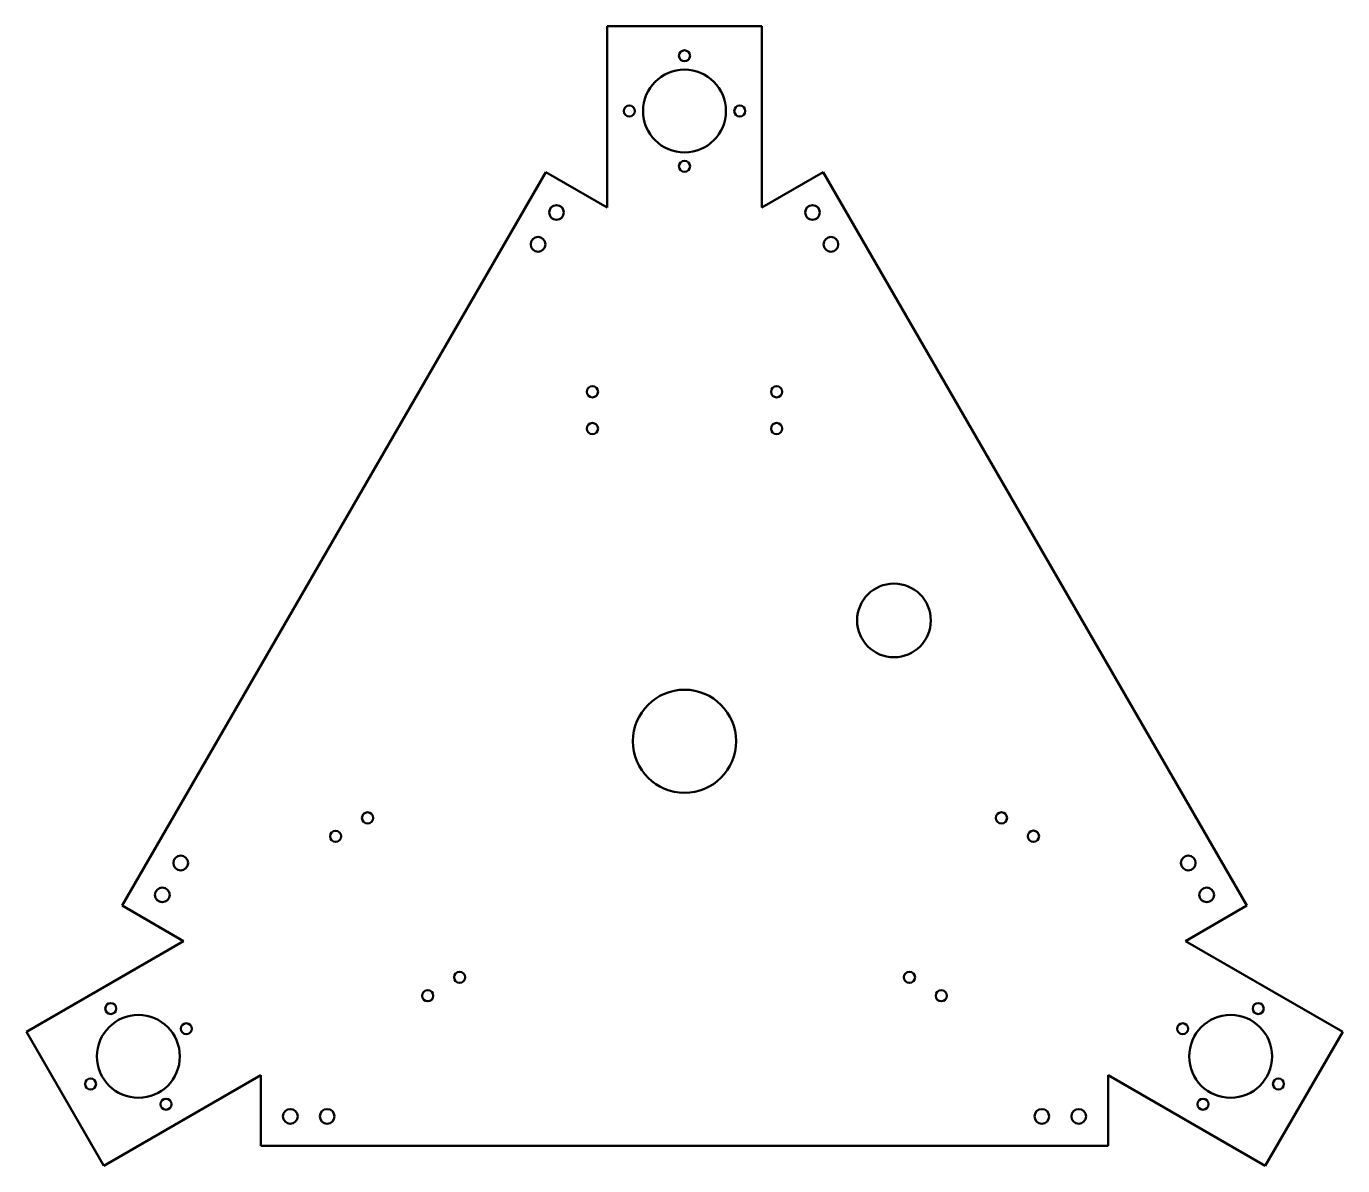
# Model space of a CAD drawing. Header units: millimetres. Extents: x 51 to 409, y 8 to 318.
import ezdxf

# ---------------------------------------------------------------- set-up
doc = ezdxf.new("R2010")
doc.units = ezdxf.units.MM

msp = doc.modelspace()

# ---------------------------------------------------------------- linework, layer by layer
at = {"color": 7, "linetype": 'Continuous', "lineweight": 50}
for p, q in [((208.94, 268.58), (208.94, 317.82)), ((208.94, 317.82), (250.94, 317.82)), ((250.94, 317.82), (250.94, 268.58)), ((192.27, 278.2), (77.27, 79.01)), ((192.27, 278.2), (208.94, 268.58)), ((250.94, 268.58), (267.61, 278.2)), ((382.61, 79.01), (267.61, 278.2)), ((93.94, 69.39), (77.27, 79.01)), ((382.61, 79.01), (365.94, 69.39)), ((51.29, 44.77), (93.94, 69.39)), ((365.94, 69.39), (408.59, 44.77)), ((72.29, 8.39), (51.29, 44.77)), ((408.59, 44.77), (387.59, 8.39)), ((114.94, 33.02), (72.29, 8.39)), ((114.94, 13.77), (114.94, 33.02)), ((387.59, 8.39), (344.94, 33.02)), ((344.94, 33.02), (344.94, 13.77)), ((114.94, 13.77), (344.94, 13.77))]:
    msp.add_line(p, q, dxfattribs=at)
for centre, radius in [((229.94, 309.82), 1.5), ((229.94, 294.82), 11.25), ((214.94, 294.82), 1.5), ((244.94, 294.82), 1.5), ((229.94, 279.82), 1.5), ((195.2, 267.27), 2), ((264.68, 267.27), 2), ((190.2, 258.61), 2), ((269.68, 258.61), 2), ((204.94, 218.58), 1.52), ((254.94, 218.58), 1.52), ((204.94, 208.58), 1.52), ((254.94, 208.58), 1.52), ((286.79, 156.48), 10), ((229.94, 123.66), 14), ((143.9, 102.85), 1.52), ((315.98, 102.85), 1.52), ((135.24, 97.85), 1.52), ((324.64, 97.85), 1.53), ((93.2, 90.6), 2), ((366.68, 90.6), 2), ((88.2, 81.94), 2), ((371.68, 81.94), 2), ((168.9, 59.55), 1.52), ((290.98, 59.55), 1.53), ((160.24, 54.55), 1.52), ((299.64, 54.55), 1.52), ((74.21, 51.07), 1.5), ((385.67, 51.07), 1.5), ((81.71, 38.08), 11.25), ((94.7, 45.58), 1.5), ((365.18, 45.58), 1.5), ((378.17, 38.08), 11.25), ((68.72, 30.58), 1.5), ((391.16, 30.58), 1.5), ((89.21, 25.09), 1.5), ((370.67, 25.09), 1.5), ((122.94, 21.77), 2), ((132.94, 21.77), 2), ((326.94, 21.77), 2), ((336.94, 21.77), 2)]:
    msp.add_circle(centre, radius, dxfattribs=at)

doc.saveas('drawing.dxf')
